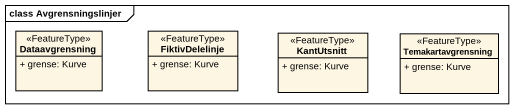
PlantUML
@startuml
mainframe class Avgrensningslinjer
hide circle
hide empty members
skinparam classAttributeIconSize 0
class Dataavgrensning <<FeatureType>> {
  + grense: Kurve
}
class FiktivDelelinje <<FeatureType>> {
  + grense: Kurve
}
class KantUtsnitt <<FeatureType>> {
  + grense: Kurve
}
class Temakartavgrensning <<FeatureType>> {
  + grense: Kurve
}
@enduml
